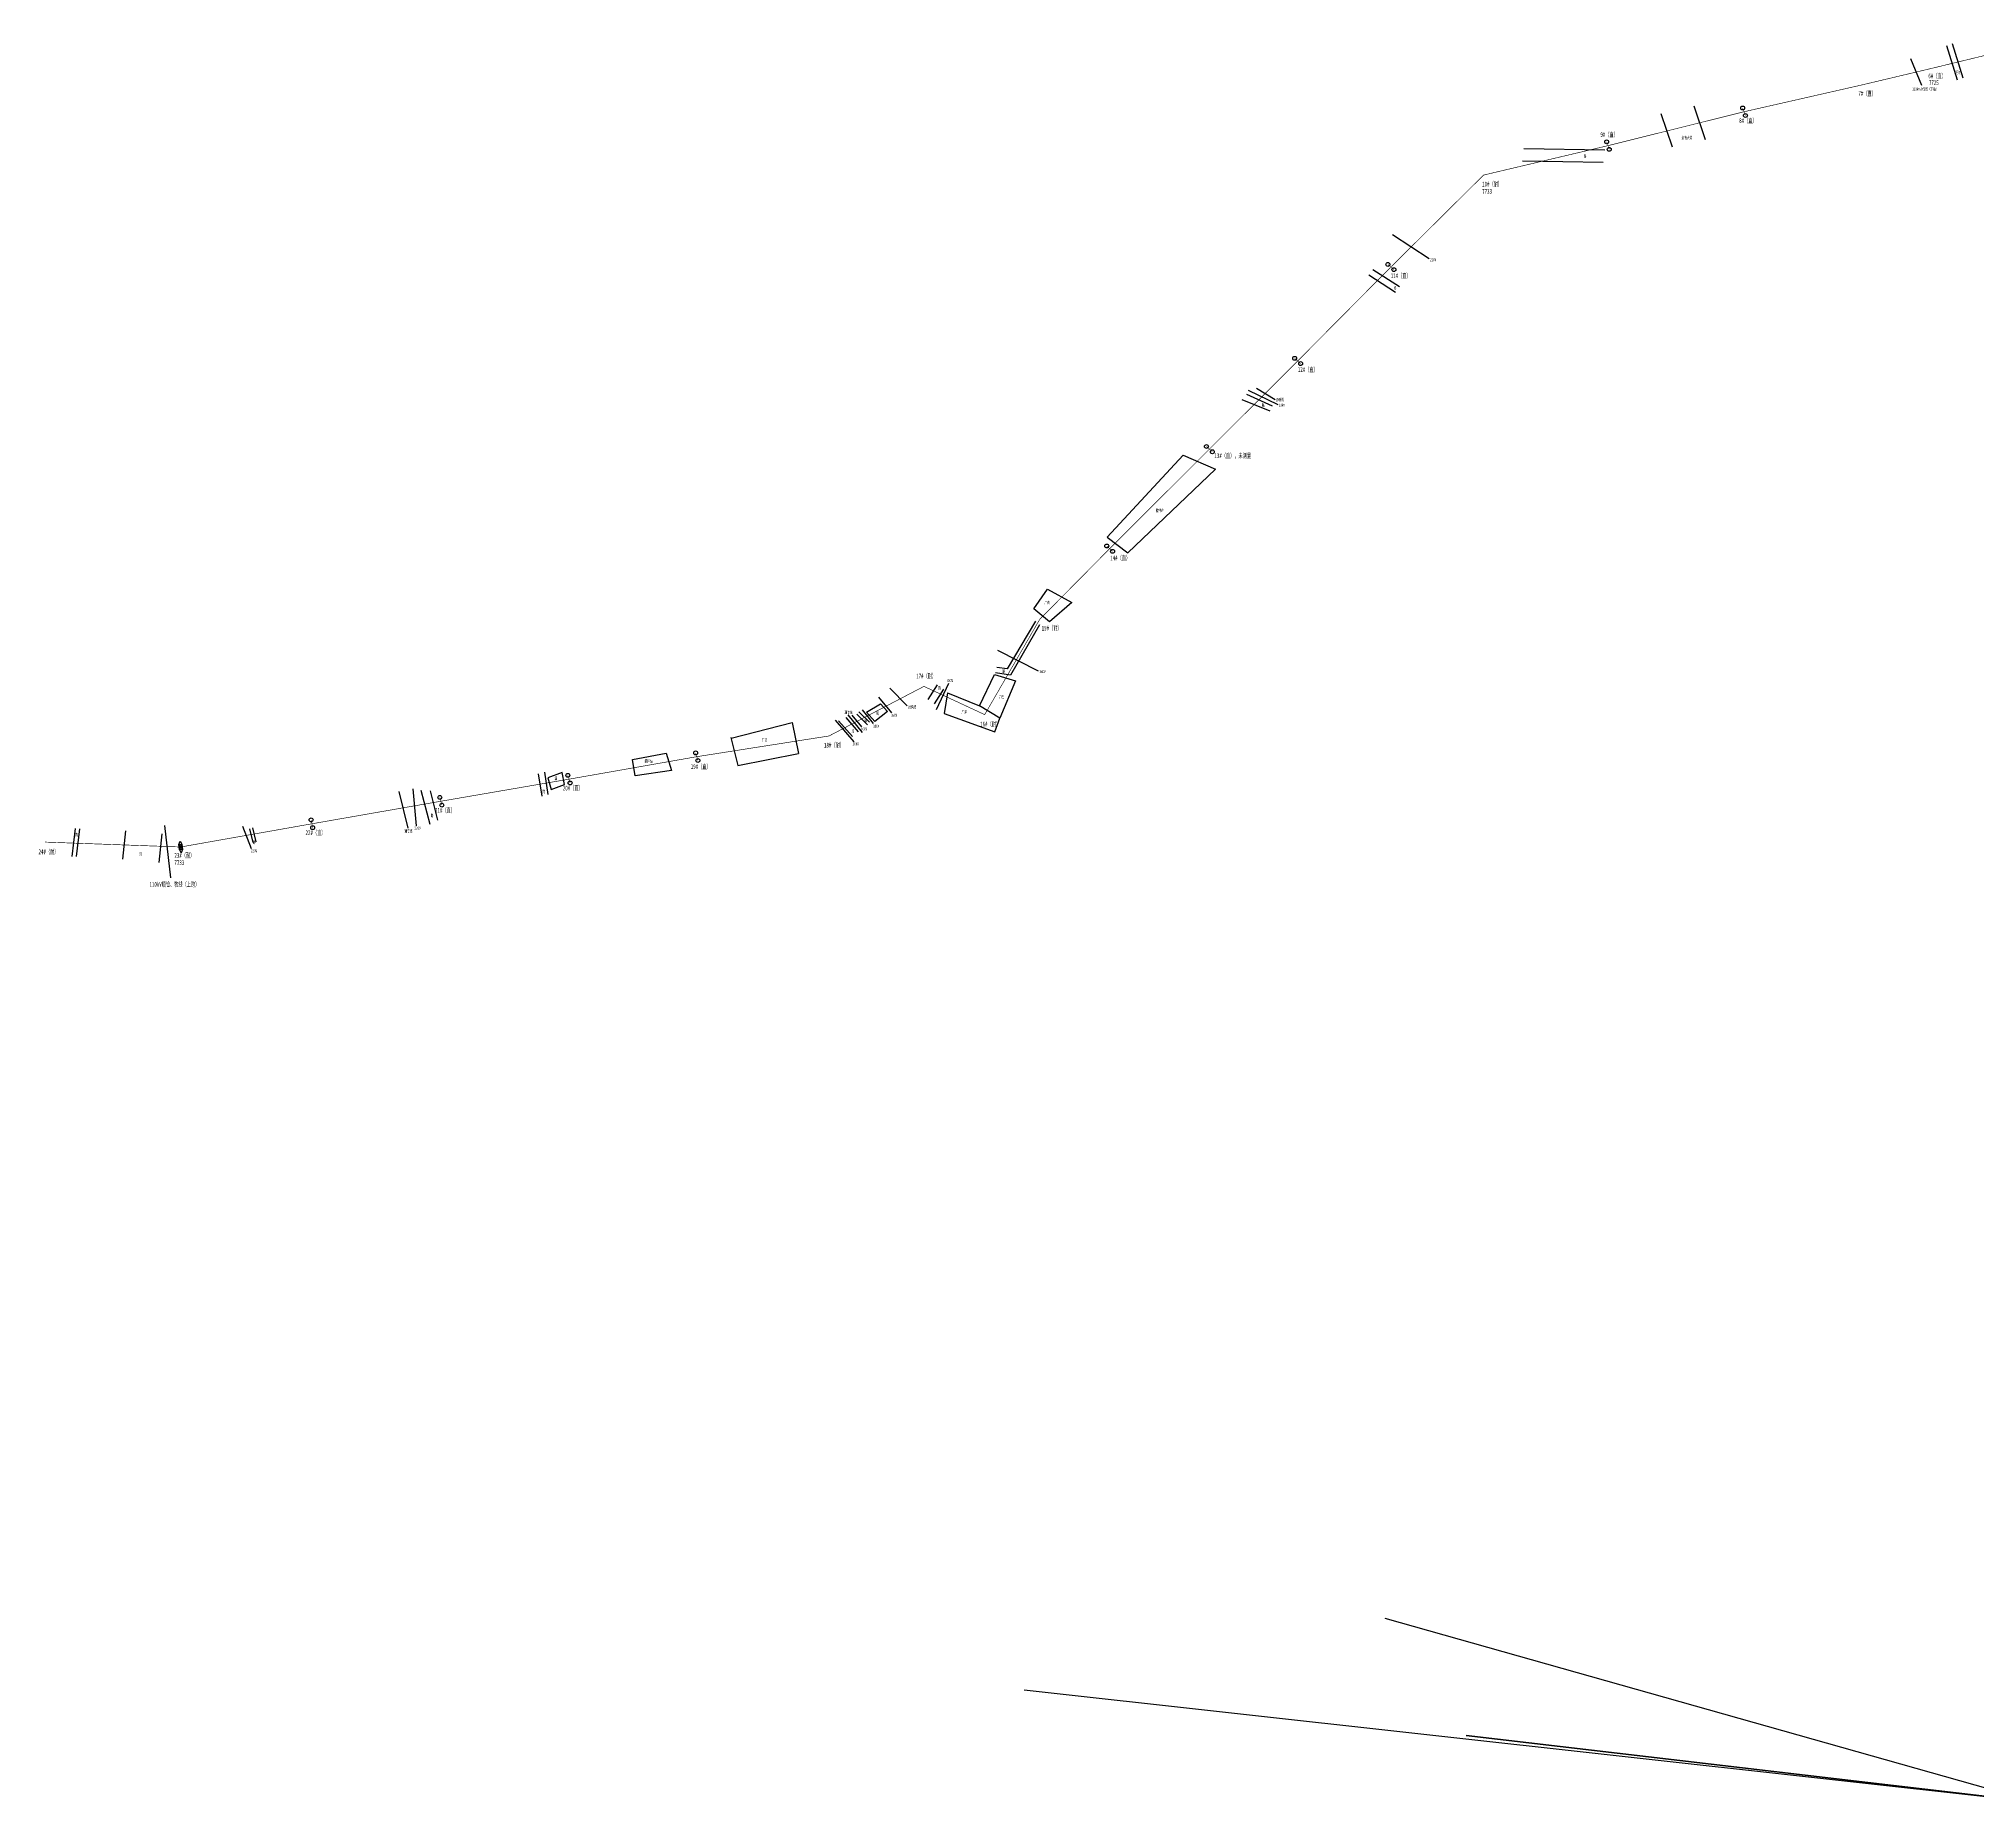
# Model space of a CAD drawing. Header units: inches. Extents: x 14633 to 228805, y -943 to 210487.
# Drawn here: x 210610 to 213799, y 207267 to 210168 of the extents above; entities that cross this region are included whole.
import ezdxf

# ---------------------------------------------------------------- set-up
doc = ezdxf.new("R2010")
doc.units = ezdxf.units.IN
doc.header["$LTSCALE"] = 10
doc.header["$MEASUREMENT"] = 0
doc.layers.add('110kV顺源线', color=1, linetype='Continuous')
doc.styles.add('GTF_XW', font='', dxfattribs={"width": 0.85})
doc.styles.get('GTF_XW').set_extended_font_data('SimSun')

# ---------------------------------------------------------------- blocks, each defined once
blk = doc.blocks.new('275275')
at = {"const_width": 1}
blk.add_lwpolyline([(16382.7, 6606.4), (16399, 6606.4)], dxfattribs=at)
for centre in [(16382.7, 6606.4), (16399, 6606.4)]:
    blk.add_circle(centre, 3.99)

msp = doc.modelspace()

# ---------------------------------------------------------------- linework, layer by layer
for p, q in [((213748.1, 210157.6), (213765.6, 210101)), ((213757.6, 210160.5), (213775.1, 210104)), ((213688.7, 210135.8), (213707.2, 210091.9)), ((213332.4, 210058.1), (213351.1, 210003)), ((213278, 210045.7), (213296.7, 209990.5)), ((213050.5, 209967.7, -5.8), (213183.4, 209965.7, -5.8)), ((213052.8, 209987.7, -5.8), (213185.9, 209985.6, -5.8)), ((212836.6, 209846.4), (212897.1, 209806.8)), ((212797.9, 209779.8), (212841.6, 209751.6)), ((212804.4, 209789), (212848.1, 209760.7)), ((212596.5, 209583.8), (212638.8, 209564.6)), ((212599.6, 209590.1), (212647.9, 209566.7)), ((212612.9, 209593.8), (212643.9, 209574.9)), ((212588.7, 209574.8), (212634.8, 209556.2)), ((212492.3, 209483.1), (212367.3, 209348.3)), ((212492.3, 209483.1), (212545.5, 209460.4)), ((212401.3, 209322.4), (212545.5, 209460.4)), ((212367.3, 209348.3), (212401.3, 209322.4)), ((212246.9, 209230.7), (212269.2, 209262.8)), ((212269.2, 209262.8), (212309.4, 209241.1)), ((212272.6, 209208.9), (212246.9, 209230.7)), ((212309.4, 209241.1), (212272.6, 209208.9)), ((212249.5, 209210.3), (212202.7, 209131.5)), ((212255.8, 209204.2), (212208.5, 209121.5)), ((212187.2, 209162.6), (212253.8, 209128.4)), ((212202.7, 209131.5), (212185.9, 209134)), ((212009.7, 209100), (212038.2, 209070.7)), ((212072.7, 209081.1), (212088.2, 209105.5)), ((212086.8, 209065.1), (212106.7, 209108.2)), ((212157.6, 209070.7), (212182, 209122.6)), ((212182, 209122.6), (212216.6, 209112.1)), ((212208.5, 209121.5), (212183.6, 209125.2)), ((212216.6, 209112.1), (212190.6, 209050.8)), ((211971.5, 209060.3), (211994.5, 209073.9)), ((211991.2, 209085.1), (212012.7, 209059.4)), ((211994.5, 209073.9), (212005.8, 209061.7)), ((212083.1, 209074.2), (212098.7, 209098.5)), ((212104.5, 209092.5), (212099, 209058.5)), ((212104.5, 209092.5), (212157.6, 209070.7)), ((212190.6, 209050.8), (212157.6, 209070.7)), ((211748.7, 209017.9), (211849.2, 209043.4)), ((211849.2, 209043.4), (211859.4, 208992.5)), ((211920.1, 209047.4), (211950.8, 209011.9)), ((211925.2, 209046.1), (211948.3, 209020.2)), ((211937.4, 209051.8), (211958, 209027.9)), ((211941, 209056), (211964.4, 209027.1)), ((211947.6, 209055.5), (211963.2, 209036.3)), ((211955.4, 209057), (211972.9, 209039.8)), ((211958.6, 209061), (211976.2, 209043.8)), ((211964.4, 209064.1), (211982.6, 209041.6)), ((211985, 209045.3), (211971.5, 209060.3)), ((212005.8, 209061.7), (211985, 209045.3)), ((212099, 209058.5), (212182.7, 209028.1)), ((212182.7, 209028.1), (212190.6, 209050.8)), ((211748.4, 209019), (211759.9, 208972.6)), ((211586.5, 208982.7), (211641.7, 208992.9)), ((211591, 208955.9), (211586.5, 208982.7)), ((211641.7, 208992.9), (211650.9, 208964.4)), ((211759.9, 208972.6), (211859.4, 208992.5)), ((211431.2, 208958.9), (211437.1, 208922.3)), ((211441.6, 208961.7), (211447.5, 208925.1)), ((211470.6, 208961), (211447.4, 208952.4)), ((211447.4, 208952.4), (211452.6, 208933.1)), ((211452.6, 208933.1), (211474.6, 208941.7)), ((211474.6, 208941.7), (211470.6, 208961)), ((211650.9, 208964.4), (211591, 208955.9)), ((211202.1, 208929.7), (211216.9, 208869.6)), ((211225, 208934.1), (211230.9, 208873.4)), ((211238.3, 208932.3), (211253.3, 208875.9)), ((211253.5, 208931), (211265.5, 208882.8)), ((210669.5, 208869.1), (210663.9, 208823.2)), ((210676.9, 208868.7), (210671.3, 208822.8)), ((210752.4, 208865.4, 0.1), (210747.4, 208818.6, 0.1)), ((210812.3, 208860), (210807.3, 208813.2)), ((210816.4, 208874.1), (210826.4, 208787.7)), ((210840.3, 208842.7, -7.9), (210842.3, 208848.2, -7.9)), ((210842.3, 208848.2, -7.9), (210845.2, 208843.2, -7.9)), ((210945.2, 208873.1), (210959.2, 208835.9)), ((210956.4, 208868.6), (210961.8, 208845.9)), ((210961.5, 208869.9), (210966.9, 208847.2)), ((210840.3, 208842.7, -7.9), (210845.2, 208843.2, -7.9)), ((210840.3, 208842.7, -7.9), (210846.1, 208834.5, -7.9)), ((210841.1, 208834.1, -7.9), (210840.3, 208842.7, -7.9)), ((210845.2, 208843.2, -7.9), (210841.1, 208834.1, -7.9)), ((210846.1, 208834.5, -7.9), (210841.1, 208834.1, -7.9)), ((210841.1, 208834.1, -7.9), (210844.1, 208829.1, -7.9)), ((210846.1, 208834.5, -7.9), (210844.1, 208829.1, -7.9)), ((210845.2, 208843.2, -7.9), (210846.1, 208834.5, -7.9))]:
    msp.add_line(p, q)
at = {"color": 8}
msp.add_line((213894.8, 207266.8), (212824.5, 207568.9), dxfattribs=at)
at = {"const_width": 1, "elevation": 0.1}
msp.add_lwpolyline([(213922.4, 210168), (213724.7, 210120), (213610.2, 210092.8), (213415.1, 210048.4), (213191.2, 209992.6), (212986.6, 209944.2), (212834.1, 209792.9), (212680.8, 209638.3), (212371.5, 209329.5), (212256.4, 209213.1), (212165.9, 209056.4), (212066, 209102.9), (211909.8, 209021.3), (211692.3, 208987.2), (211482, 208950.2), (211271.3, 208913.9), (211059.1, 208876.8), (210843.2, 208838.6), (210620.1, 208846.7)], dxfattribs=at)
at = {"layer": '110kV顺源线', "color": 8}
for p, q in [((213894.8, 207266.8), (212230.7, 207451.3)), ((213894.8, 207266.8), (212958.2, 207376.4)), ((212958.2, 207376.4), (213894.8, 207266.8))]:
    msp.add_line(p, q, dxfattribs=at)

# ---------------------------------------------------------------- block references
at = {"yscale": 0.7999999999883585}
for p, xscale, zscale, rotation in [((203896.7, 220501.9, 0.3), 0.7999999999997601, 0.8, 290.3671096779153), ((203962.9, 220703.1, -5.1), 0.8000000000032921, 0.7999999999999998, 288.7966605943326), ((199445.5, 214333.7, -6.3), 0.8000000000035269, 0.7999999999999998, 319.31338463493), ((199377.8, 214424.4, -6.6), 0.7999999999895383, 0.7999999999999998, 318.2605644634316), ((199232.6, 214279.3, -6.6), 0.7999999999895383, 0.7999999999999998, 318.2605644634316), ((199167.6, 214382.4, -6), 0.7999999999880015, 0.7999999999999998, 317.1068753625234), ((202900.1, 220058.4, -3.7), 0.800000000008944, 0.7999999999999998, 286.5025558073504), ((202689.8, 220021.5, -6.4), 0.800000000008944, 0.7999999999999998, 286.5025558073504), ((202808.5, 220238.9, -7.1), 0.8000000000123196, 0.7999999999999998, 284.8171941465217), ((203255.8, 220665.9, -7.2), 0.799999999995805, 0.7999999999999998, 281.5488371918994)]:
    msp.add_blockref('275275', p, dxfattribs=dict(at, xscale=xscale, zscale=zscale, rotation=rotation))

# ---------------------------------------------------------------- texts
at = {"color": 0, "style": 'GTF_XW', "width": 0.62}
for s, height, p in [('110kV顺俭线（下钻）', 5, (213691.8, 210083.2)), ('6#（直）', 7.92, (213718.3, 210103.3)), ('7725', 7.92, (213719.3, 210092.2)), ('河沟', 5, (213762.9, 210110.5)), ('7#（直）', 7.92, (213603.3, 210074.5)), ('8#（直）', 7.92, (213407.2, 210029.9)), ('9#（直）', 7.92, (213178.8, 210006.9)), ('剑南大道', 5, (213312.4, 210003.1)), ('路', 5, (213151.4, 209972.8)), ('10#（耐）', 7.92, (212984.3, 209925.4)), ('7733', 7.92, (212984.4, 209913.6)), ('220V', 5, (212898.5, 209802.2)), ('11#（直）', 7.92, (212834, 209774.6)), ('路', 5, (212838.8, 209756.1)), ('12#（直）', 7.92, (212681.1, 209620.3)), ('通信线', 5, (212645, 209572)), ('路', 5, (212621.8, 209563.1)), ('10kV', 5, (212649.7, 209563.2)), ('13#（直），未测量', 7.92, (212543.9, 209478.5)), ('搅拌站', 5, (212447.3, 209389.8)), ('14#（直）', 7.92, (212372.5, 209310.2)), ('厂房', 5, (212264.3, 209238.1)), ('15#（耐）', 7.92, (212259.7, 209194.8)), ('路', 5, (212195.1, 209125.1)), ('17#（耐）', 7.92, (212053.3, 209116)), ('路', 5, (212089.5, 209097.8)), ('380V', 5, (212103.8, 209110.2)), ('380V', 5, (212255.9, 209124.7)), ('通信线', 5, (212040.2, 209066.3)), ('厂房', 5, (212189.1, 209082.5)), ('通信线', 5, (211935.2, 209057.7)), ('10kV', 5, (211962.4, 209030.3)), ('路', 5, (211968.1, 209043)), ('380V', 5, (211982.3, 209034.9)), ('房', 5, (211987.7, 209056)), ('380V', 5, (212011.8, 209052.9)), ('厂房', 5, (212127.9, 209058.2)), ('16#（耐）', 7.92, (212158.6, 209036.9)), ('厂区', 5, (211799.5, 209012.3)), ('18#（耐）', 7.92, (211901.6, 209002.3)), ('路', 5, (211947, 209026.6)), ('10kV', 5, (211948.6, 209005.8)), ('搅拌站', 5, (211606.5, 208977.3)), ('19#（直）', 7.92, (211682.4, 208967)), ('塘', 5, (211458.3, 208949)), ('20#（直）', 7.92, (211471.9, 208931.6)), ('路', 5, (211438.6, 208927.3)), ('路', 5, (211254.7, 208887.7)), ('21#（直）', 7.92, (211261.8, 208894.9)), ('路', 5, (210669.8, 208856.3)), ('路', 5, (210962.4, 208843.6)), ('22#（直）', 7.92, (211048.7, 208858.2)), ('通信线', 5, (211211.5, 208862.4)), ('220V', 5, (211227.9, 208867.2)), ('24#（耐）', 7.92, (210609.5, 208826.8)), ('河', 5, (210774.6, 208824.2)), ('23#（耐）', 7.92, (210833, 208820.9)), ('7733', 7.92, (210833, 208808.9)), ('220V', 5, (210958.8, 208829.8)), ('110kV顺俭、牧线（上跨）', 7.919, (210792, 208773.2))]:
    msp.add_text(s, height=height, dxfattribs=at).set_placement(p)

doc.saveas('drawing.dxf')
